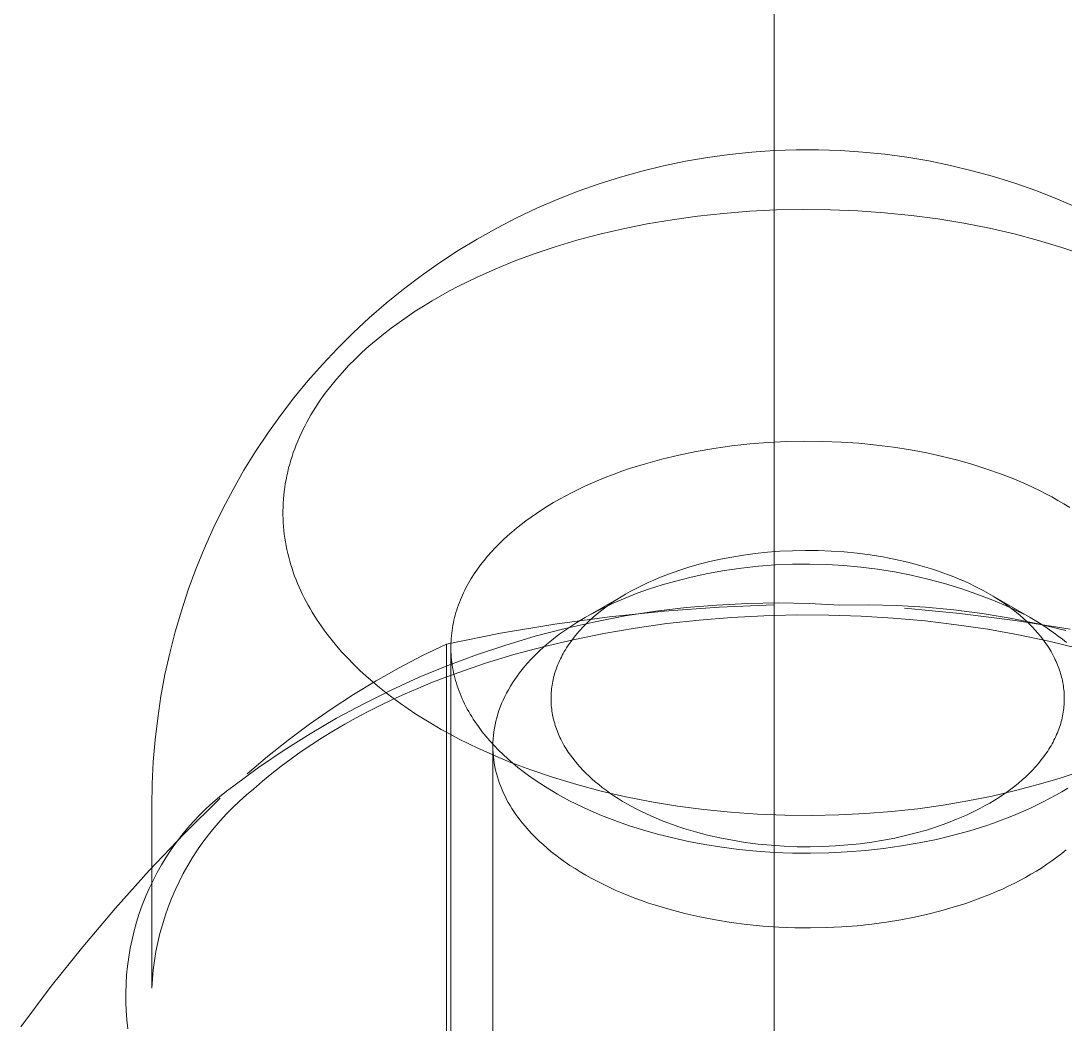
# Model space of a CAD drawing. Header units: inches. Extents: x -6 to 195, y -3 to 126.
# Drawn here: x 120.561 to 120.9528, y 49.1589 to 49.5352 of the extents above; entities that cross this region are included whole.
import ezdxf

# ---------------------------------------------------------------- set-up
doc = ezdxf.new("R2010")
doc.units = ezdxf.units.IN
doc.linetypes.add('HIDDEN', pattern=[1.905, 1.27, -0.635])
doc.layers.add('ZANO_R', color=7, linetype='Continuous', lineweight=0)
doc.layers.add('ZANO_R_przerywana', color=250, linetype='HIDDEN', lineweight=0)

msp = doc.modelspace()

# ---------------------------------------------------------------- linework, layer by layer
at = {"layer": 'ZANO_R'}
for p, q in [((120.84358, 59.27768), (120.84358, 47.5767)), ((120.84358, 49.48652), (120.85191, 49.4868)), ((120.85191, 49.4868), (120.86024, 49.48681)), ((120.86024, 49.48681), (120.86856, 49.48653)), ((120.86856, 49.48653), (120.87688, 49.48597)), ((120.87688, 49.48597), (120.88517, 49.48513)), ((120.88517, 49.48513), (120.89342, 49.48401)), ((120.89342, 49.48401), (120.90163, 49.48261)), ((120.90163, 49.48261), (120.90979, 49.48093)), ((120.90979, 49.48093), (120.91789, 49.47898)), ((120.91789, 49.47898), (120.92592, 49.47675)), ((120.92592, 49.47675), (120.93387, 49.47425)), ((120.93387, 49.47425), (120.94173, 49.47149)), ((120.94173, 49.47149), (120.94969, 49.46838)), ((120.94969, 49.46838), (120.95754, 49.46499))]:
    msp.add_line(p, q, dxfattribs=at)
at = {"layer": 'ZANO_R_przerywana'}
for p, q in [((120.82689, 49.48509), (120.83522, 49.48595)), ((120.83522, 49.48595), (120.84358, 49.48652)), ((120.80213, 49.48083), (120.81033, 49.48253)), ((120.81033, 49.48253), (120.81859, 49.48395)), ((120.81859, 49.48395), (120.82689, 49.48509)), ((120.78592, 49.4766), (120.79399, 49.47885)), ((120.79399, 49.47885), (120.80213, 49.48083)), ((120.77003, 49.47127), (120.77793, 49.47407)), ((120.77793, 49.47407), (120.78592, 49.4766)), ((120.76224, 49.4682), (120.77003, 49.47127)), ((120.75455, 49.46487), (120.76224, 49.4682)), ((120.74698, 49.46128), (120.75455, 49.46487)), ((120.82464, 49.46296), (120.8149, 49.4619)), ((120.83453, 49.46374), (120.82464, 49.46296)), ((120.84455, 49.46423), (120.83453, 49.46374)), ((120.85465, 49.46443), (120.84455, 49.46423)), ((120.8648, 49.46432), (120.85465, 49.46443)), ((120.87495, 49.46391), (120.8648, 49.46432)), ((120.88506, 49.4632), (120.87495, 49.46391)), ((120.8951, 49.46219), (120.88506, 49.4632)), ((120.90502, 49.46088), (120.8951, 49.46219)), ((120.73954, 49.45744), (120.74698, 49.46128)), ((120.79602, 49.45899), (120.78695, 49.45717)), ((120.80535, 49.46058), (120.79602, 49.45899)), ((120.8149, 49.4619), (120.80535, 49.46058)), ((120.91478, 49.45928), (120.90502, 49.46088)), ((120.92435, 49.4574), (120.91478, 49.45928)), ((120.73223, 49.45334), (120.73954, 49.45744)), ((120.77815, 49.45512), (120.76964, 49.45286)), ((120.78695, 49.45717), (120.77815, 49.45512)), ((120.93369, 49.45525), (120.92435, 49.4574)), ((120.94277, 49.45285), (120.93369, 49.45525)), ((120.72506, 49.449), (120.73223, 49.45334)), ((120.76964, 49.45286), (120.76145, 49.45041)), ((120.95156, 49.4502), (120.94277, 49.45285)), ((120.71805, 49.44441), (120.72506, 49.449)), ((120.7536, 49.44778), (120.74608, 49.44499)), ((120.76145, 49.45041), (120.7536, 49.44778)), ((120.96003, 49.44733), (120.95156, 49.4502)), ((120.7112, 49.43959), (120.71805, 49.44441)), ((120.74608, 49.44499), (120.73892, 49.44207)), ((120.70451, 49.43454), (120.7112, 49.43959)), ((120.73198, 49.43896), (120.72856, 49.43731)), ((120.73892, 49.44207), (120.73198, 49.43896)), ((120.72518, 49.43561), (120.72184, 49.43385)), ((120.72856, 49.43731), (120.72518, 49.43561)), ((120.69801, 49.42927), (120.70451, 49.43454)), ((120.71854, 49.43203), (120.7153, 49.43016)), ((120.72184, 49.43385), (120.71854, 49.43203)), ((120.69168, 49.42377), (120.69801, 49.42927)), ((120.7121, 49.42822), (120.70896, 49.42623)), ((120.7153, 49.43016), (120.7121, 49.42822)), ((120.68564, 49.41815), (120.69168, 49.42377)), ((120.70589, 49.42418), (120.70288, 49.42207)), ((120.70896, 49.42623), (120.70589, 49.42418)), ((120.69994, 49.41991), (120.69707, 49.4177)), ((120.70288, 49.42207), (120.69994, 49.41991)), ((120.67978, 49.41234), (120.68564, 49.41815)), ((120.69428, 49.41543), (120.69157, 49.41311)), ((120.69707, 49.4177), (120.69428, 49.41543)), ((120.67413, 49.40632), (120.67978, 49.41234)), ((120.69157, 49.41311), (120.68895, 49.41074)), ((120.68642, 49.40831), (120.68398, 49.40585)), ((120.68895, 49.41074), (120.68642, 49.40831)), ((120.66868, 49.40012), (120.67413, 49.40632)), ((120.68398, 49.40585), (120.68164, 49.40333)), ((120.66344, 49.39375), (120.66868, 49.40012)), ((120.6794, 49.40077), (120.67726, 49.39817)), ((120.68164, 49.40333), (120.6794, 49.40077)), ((120.67726, 49.39817), (120.67523, 49.39553)), ((120.65842, 49.3872), (120.66344, 49.39375)), ((120.67331, 49.39285), (120.6724, 49.3915)), ((120.67523, 49.39553), (120.67331, 49.39285)), ((120.67065, 49.38877), (120.66982, 49.38739)), ((120.67151, 49.39014), (120.67065, 49.38877)), ((120.6724, 49.3915), (120.67151, 49.39014)), ((120.65362, 49.38048), (120.65842, 49.3872)), ((120.66825, 49.38461), (120.66751, 49.38321)), ((120.66902, 49.38601), (120.66825, 49.38461)), ((120.66982, 49.38739), (120.66902, 49.38601)), ((120.64905, 49.37361), (120.65362, 49.38048)), ((120.66613, 49.3804), (120.66548, 49.37898)), ((120.66681, 49.38181), (120.66613, 49.3804)), ((120.66751, 49.38321), (120.66681, 49.38181)), ((120.66428, 49.37612), (120.66373, 49.37469)), ((120.66487, 49.37755), (120.66428, 49.37612)), ((120.66548, 49.37898), (120.66487, 49.37755)), ((120.82769, 49.37576), (120.83449, 49.37651)), ((120.83449, 49.37651), (120.84135, 49.37705)), ((120.84135, 49.37705), (120.84823, 49.37739)), ((120.84823, 49.37739), (120.85509, 49.37753)), ((120.85509, 49.37753), (120.86193, 49.37746)), ((120.86193, 49.37746), (120.86871, 49.37719)), ((120.86871, 49.37719), (120.8754, 49.37673)), ((120.8754, 49.37673), (120.88198, 49.37608)), ((120.88198, 49.37608), (120.88843, 49.37525)), ((120.64471, 49.36659), (120.64905, 49.37361)), ((120.66321, 49.37325), (120.66273, 49.37181)), ((120.66373, 49.37469), (120.66321, 49.37325)), ((120.80149, 49.37079), (120.80784, 49.37231)), ((120.80784, 49.37231), (120.81433, 49.37366)), ((120.81433, 49.37366), (120.82096, 49.37481)), ((120.82096, 49.37481), (120.82769, 49.37576)), ((120.88843, 49.37525), (120.89473, 49.37425)), ((120.89473, 49.37425), (120.90087, 49.3731)), ((120.90087, 49.3731), (120.90682, 49.37179)), ((120.66185, 49.36891), (120.66146, 49.36746)), ((120.66227, 49.37036), (120.66185, 49.36891)), ((120.66273, 49.37181), (120.66227, 49.37036)), ((120.78936, 49.36721), (120.79533, 49.36908)), ((120.79533, 49.36908), (120.80149, 49.37079)), ((120.90682, 49.37179), (120.91256, 49.37034)), ((120.91256, 49.37034), (120.9181, 49.36876)), ((120.9181, 49.36876), (120.92342, 49.36707)), ((120.64061, 49.35943), (120.64471, 49.36659)), ((120.66078, 49.36454), (120.66048, 49.36308)), ((120.6611, 49.366), (120.66078, 49.36454)), ((120.66146, 49.36746), (120.6611, 49.366)), ((120.78081, 49.36412), (120.7836, 49.36519)), ((120.7836, 49.36519), (120.78645, 49.36622)), ((120.78645, 49.36622), (120.78936, 49.36721)), ((120.92342, 49.36707), (120.92852, 49.36527)), ((120.92852, 49.36527), (120.93347, 49.36335)), ((120.66022, 49.36162), (120.66, 49.36015)), ((120.66048, 49.36308), (120.66022, 49.36162)), ((120.77027, 49.35952), (120.77281, 49.36071)), ((120.77281, 49.36071), (120.77542, 49.36188)), ((120.77542, 49.36188), (120.77809, 49.36301)), ((120.77809, 49.36301), (120.78081, 49.36412)), ((120.93347, 49.36335), (120.93834, 49.36126)), ((120.93834, 49.36126), (120.94075, 49.36015)), ((120.63675, 49.35213), (120.64061, 49.35943)), ((120.65964, 49.35722), (120.65952, 49.35576)), ((120.6598, 49.35869), (120.65964, 49.35722)), ((120.66, 49.36015), (120.6598, 49.35869)), ((120.76306, 49.35577), (120.7654, 49.35704)), ((120.7654, 49.35704), (120.7678, 49.35829)), ((120.7678, 49.35829), (120.77027, 49.35952)), ((120.94075, 49.36015), (120.94313, 49.359)), ((120.94313, 49.359), (120.94548, 49.35782)), ((120.94548, 49.35782), (120.9478, 49.35659)), ((120.9478, 49.35659), (120.95009, 49.35532)), ((120.65936, 49.35283), (120.65933, 49.35136)), ((120.65942, 49.35429), (120.65936, 49.35283)), ((120.65952, 49.35576), (120.65942, 49.35429)), ((120.75647, 49.35181), (120.75859, 49.35315)), ((120.75859, 49.35315), (120.76079, 49.35447)), ((120.76079, 49.35447), (120.76306, 49.35577)), ((120.95009, 49.35532), (120.95234, 49.35401)), ((120.95234, 49.35401), (120.95455, 49.35266)), ((120.63314, 49.34471), (120.63675, 49.35213)), ((120.65933, 49.35136), (120.65933, 49.3499)), ((120.65933, 49.3499), (120.65937, 49.34844)), ((120.75051, 49.34769), (120.75242, 49.34907)), ((120.75242, 49.34907), (120.75441, 49.35045)), ((120.75441, 49.35045), (120.75647, 49.35181)), ((120.62978, 49.33717), (120.63314, 49.34471)), ((120.65937, 49.34844), (120.65944, 49.34698)), ((120.65944, 49.34698), (120.65954, 49.34552)), ((120.65954, 49.34552), (120.65967, 49.34407)), ((120.74518, 49.34344), (120.74689, 49.34487)), ((120.74689, 49.34487), (120.74866, 49.34628)), ((120.74866, 49.34628), (120.75051, 49.34769)), ((120.65967, 49.34407), (120.65984, 49.34261)), ((120.65984, 49.34261), (120.66003, 49.34117)), ((120.66003, 49.34117), (120.66026, 49.33972)), ((120.74197, 49.34056), (120.74355, 49.34201)), ((120.74355, 49.34201), (120.74518, 49.34344)), ((120.62668, 49.32952), (120.62978, 49.33717)), ((120.66026, 49.33972), (120.66052, 49.33828)), ((120.66052, 49.33828), (120.66081, 49.33685)), ((120.66081, 49.33685), (120.66113, 49.33542)), ((120.73751, 49.336), (120.73895, 49.33755)), ((120.73895, 49.33755), (120.74044, 49.33907)), ((120.74044, 49.33907), (120.74197, 49.34056)), ((120.66113, 49.33542), (120.66149, 49.33399)), ((120.66149, 49.33399), (120.66187, 49.33257)), ((120.73478, 49.3328), (120.73611, 49.33442)), ((120.73611, 49.33442), (120.73751, 49.336)), ((120.81942, 49.33234), (120.82349, 49.33325)), ((120.82349, 49.33325), (120.82771, 49.33406)), ((120.82771, 49.33406), (120.83205, 49.33477)), ((120.83205, 49.33477), (120.8365, 49.33537)), ((120.8365, 49.33537), (120.84107, 49.33586)), ((120.84107, 49.33586), (120.84573, 49.33622)), ((120.84573, 49.33622), (120.85047, 49.33645)), ((120.85047, 49.33645), (120.85527, 49.33654)), ((120.85527, 49.33654), (120.86011, 49.3365)), ((120.86011, 49.3365), (120.86499, 49.33631)), ((120.86499, 49.33631), (120.86987, 49.33598)), ((120.86987, 49.33598), (120.87474, 49.3355)), ((120.87474, 49.3355), (120.87959, 49.33488)), ((120.87959, 49.33488), (120.88438, 49.33411)), ((120.88438, 49.33411), (120.88911, 49.33319)), ((120.88911, 49.33319), (120.89374, 49.33214)), ((120.62383, 49.32178), (120.62668, 49.32952)), ((120.66187, 49.33257), (120.66229, 49.33115)), ((120.66229, 49.33115), (120.66273, 49.32974)), ((120.66273, 49.32974), (120.6632, 49.32834)), ((120.7311, 49.32778), (120.73227, 49.32948)), ((120.73227, 49.32948), (120.73349, 49.33116)), ((120.73349, 49.33116), (120.73478, 49.3328)), ((120.80402, 49.32768), (120.80781, 49.32902)), ((120.80781, 49.32902), (120.81164, 49.33024)), ((120.81164, 49.33024), (120.81549, 49.33134)), ((120.81549, 49.33134), (120.81942, 49.33234)), ((120.82503, 49.329), (120.81873, 49.32786)), ((120.83137, 49.32992), (120.82503, 49.329)), ((120.83773, 49.33063), (120.83137, 49.32992)), ((120.84412, 49.33112), (120.83773, 49.33063)), ((120.85052, 49.33139), (120.84412, 49.33112)), ((120.85692, 49.33145), (120.85052, 49.33139)), ((120.86332, 49.33129), (120.85692, 49.33145)), ((120.86971, 49.33091), (120.86332, 49.33129)), ((120.87609, 49.33031), (120.86971, 49.33091)), ((120.88244, 49.3295), (120.87609, 49.33031)), ((120.88876, 49.32847), (120.88244, 49.3295)), ((120.89374, 49.33214), (120.89828, 49.33095)), ((120.89828, 49.33095), (120.90268, 49.32963)), ((120.90268, 49.32963), (120.90483, 49.32893)), ((120.6632, 49.32834), (120.6637, 49.32695)), ((120.6637, 49.32695), (120.66424, 49.32556)), ((120.66424, 49.32556), (120.6648, 49.32417)), ((120.72896, 49.32429), (120.73, 49.32605)), ((120.73, 49.32605), (120.7311, 49.32778)), ((120.79663, 49.32464), (120.79845, 49.32545)), ((120.79845, 49.32545), (120.80029, 49.32622)), ((120.80029, 49.32622), (120.80402, 49.32768)), ((120.81247, 49.3265), (120.80626, 49.32494)), ((120.81873, 49.32786), (120.81247, 49.3265)), ((120.89504, 49.32723), (120.88876, 49.32847)), ((120.90128, 49.32577), (120.89504, 49.32723)), ((120.90746, 49.32411), (120.90128, 49.32577)), ((120.90483, 49.32893), (120.90695, 49.32819)), ((120.90695, 49.32819), (120.90902, 49.32742)), ((120.90902, 49.32742), (120.91106, 49.32663)), ((120.91106, 49.32663), (120.91305, 49.32581)), ((120.91305, 49.32581), (120.915, 49.32497)), ((120.62124, 49.31394), (120.62383, 49.32178)), ((120.6648, 49.32417), (120.66539, 49.3228)), ((120.66539, 49.3228), (120.666, 49.32143)), ((120.666, 49.32143), (120.66665, 49.32007)), ((120.72709, 49.3207), (120.72753, 49.32161)), ((120.72753, 49.32161), (120.72799, 49.32251)), ((120.72799, 49.32251), (120.72847, 49.3234)), ((120.72847, 49.3234), (120.72896, 49.32429)), ((120.78958, 49.3211), (120.7913, 49.32203)), ((120.7913, 49.32203), (120.79305, 49.32293)), ((120.79689, 49.32213), (120.79227, 49.32049)), ((120.79305, 49.32293), (120.79483, 49.3238)), ((120.79483, 49.3238), (120.79663, 49.32464)), ((120.80155, 49.32362), (120.79689, 49.32213)), ((120.80626, 49.32494), (120.80155, 49.32362)), ((120.91359, 49.32223), (120.90746, 49.32411)), ((120.91964, 49.32015), (120.91359, 49.32223)), ((120.915, 49.32497), (120.9169, 49.3241)), ((120.9169, 49.3241), (120.91876, 49.3232)), ((120.91876, 49.3232), (120.92057, 49.32228)), ((120.92057, 49.32228), (120.92233, 49.32135)), ((120.92233, 49.32135), (120.92404, 49.32039)), ((120.66665, 49.32007), (120.66732, 49.31872)), ((120.66732, 49.31872), (120.66802, 49.31738)), ((120.66802, 49.31738), (120.66874, 49.31605)), ((120.72551, 49.31702), (120.72588, 49.31795)), ((120.72588, 49.31795), (120.72626, 49.31887)), ((120.72626, 49.31887), (120.72667, 49.31979)), ((120.72667, 49.31979), (120.72709, 49.3207)), ((120.77266, 49.31135), (120.78621, 49.31918)), ((120.78301, 49.31709), (120.7846, 49.31814)), ((120.78772, 49.31869), (120.78324, 49.31674)), ((120.7846, 49.31814), (120.78623, 49.31915)), ((120.78623, 49.31915), (120.78789, 49.32014)), ((120.79227, 49.32049), (120.78772, 49.31869)), ((120.78789, 49.32014), (120.78958, 49.3211)), ((120.92562, 49.31786), (120.91964, 49.32015)), ((120.92404, 49.32039), (120.92571, 49.31941)), ((120.93152, 49.31537), (120.92562, 49.31786)), ((120.92571, 49.31943), (120.93969, 49.31135)), ((120.92571, 49.31941), (120.92731, 49.31842)), ((120.92731, 49.31842), (120.92887, 49.31741)), ((120.92887, 49.31741), (120.93038, 49.31638)), ((120.61892, 49.30602), (120.62124, 49.31394)), ((120.66874, 49.31605), (120.6695, 49.31472)), ((120.6695, 49.31472), (120.67027, 49.31341)), ((120.67027, 49.31341), (120.6719, 49.31081)), ((120.72423, 49.31325), (120.72452, 49.3142)), ((120.72452, 49.3142), (120.72483, 49.31514)), ((120.72483, 49.31514), (120.72516, 49.31608)), ((120.72516, 49.31608), (120.72551, 49.31702)), ((120.77882, 49.31463), (120.77448, 49.31238)), ((120.77707, 49.31264), (120.77849, 49.3138)), ((120.77849, 49.3138), (120.77996, 49.31492)), ((120.78324, 49.31674), (120.77882, 49.31463)), ((120.77996, 49.31492), (120.78146, 49.31602)), ((120.78146, 49.31602), (120.78301, 49.31709)), ((120.80234, 49.31381), (120.78179, 49.31168)), ((120.78776, 49.31196), (120.79917, 49.31372)), ((120.79917, 49.31372), (120.81064, 49.31509)), ((120.82294, 49.3153), (120.80234, 49.31381)), ((120.81064, 49.31509), (120.82214, 49.31606)), ((120.82214, 49.31606), (120.83367, 49.31665)), ((120.84358, 49.31614), (120.82294, 49.3153)), ((120.83367, 49.31665), (120.84521, 49.31684)), ((120.84521, 49.31684), (120.85676, 49.31663)), ((120.85676, 49.31663), (120.86829, 49.31603)), ((120.86829, 49.31603), (120.87898, 49.31615)), ((120.87898, 49.31615), (120.88968, 49.31589)), ((120.88968, 49.31589), (120.90036, 49.31526)), ((120.91327, 49.31286), (120.89246, 49.31483)), ((120.90036, 49.31526), (120.91101, 49.31426)), ((120.91101, 49.31426), (120.92162, 49.31288)), ((120.93038, 49.31638), (120.93183, 49.31534)), ((120.93733, 49.31268), (120.93152, 49.31537)), ((120.93183, 49.31534), (120.93323, 49.31429)), ((120.93323, 49.31429), (120.93458, 49.31323)), ((120.6719, 49.31081), (120.67363, 49.30825)), ((120.72308, 49.30845), (120.72327, 49.30942)), ((120.72327, 49.30942), (120.72348, 49.31038)), ((120.72348, 49.31038), (120.72371, 49.31134)), ((120.72371, 49.31134), (120.72396, 49.3123)), ((120.72396, 49.3123), (120.72423, 49.31325)), ((120.78179, 49.31168), (120.76132, 49.30889)), ((120.76515, 49.30728), (120.77642, 49.30981)), ((120.76955, 49.30948), (120.76803, 49.30852)), ((120.77266, 49.31135), (120.76955, 49.30948)), ((120.7731, 49.30905), (120.77437, 49.31027)), ((120.77437, 49.31027), (120.7757, 49.31147)), ((120.7757, 49.31147), (120.77707, 49.31264)), ((120.77642, 49.30981), (120.78776, 49.31196)), ((120.81549, 49.31043), (120.80339, 49.30909)), ((120.82763, 49.31142), (120.81549, 49.31043)), ((120.83979, 49.31206), (120.82763, 49.31142)), ((120.85196, 49.31235), (120.83979, 49.31206)), ((120.8641, 49.3123), (120.85196, 49.31235)), ((120.87621, 49.3119), (120.8641, 49.3123)), ((120.88825, 49.31117), (120.87621, 49.3119)), ((120.9002, 49.31009), (120.88825, 49.31117)), ((120.91204, 49.30869), (120.9002, 49.31009)), ((120.93401, 49.31023), (120.91327, 49.31286)), ((120.92162, 49.31288), (120.93217, 49.31114)), ((120.93217, 49.31114), (120.94266, 49.30904)), ((120.95466, 49.30697), (120.93401, 49.31023)), ((120.93458, 49.31323), (120.93587, 49.31215)), ((120.93587, 49.31215), (120.93711, 49.31107)), ((120.93711, 49.31107), (120.93829, 49.30998)), ((120.93829, 49.30998), (120.93943, 49.30888)), ((120.94158, 49.31024), (120.93969, 49.31135)), ((120.94342, 49.3091), (120.94158, 49.31024)), ((120.61687, 49.29802), (120.61892, 49.30602)), ((120.67363, 49.30825), (120.67545, 49.30573)), ((120.67545, 49.30573), (120.67737, 49.30325)), ((120.72253, 49.30455), (120.72263, 49.30553)), ((120.72263, 49.30553), (120.72276, 49.30651)), ((120.72276, 49.30651), (120.72291, 49.30748)), ((120.72291, 49.30748), (120.72308, 49.30845)), ((120.76132, 49.30889), (120.74096, 49.30547)), ((120.75398, 49.30436), (120.76515, 49.30728)), ((120.76363, 49.3055), (120.76223, 49.30446)), ((120.76507, 49.30653), (120.76363, 49.3055)), ((120.76653, 49.30753), (120.76507, 49.30653)), ((120.76803, 49.30852), (120.76653, 49.30753)), ((120.76959, 49.30526), (120.7707, 49.30655)), ((120.7707, 49.30655), (120.77187, 49.30781)), ((120.77187, 49.30781), (120.7731, 49.30905)), ((120.79144, 49.30741), (120.77971, 49.3054)), ((120.80339, 49.30909), (120.79144, 49.30741)), ((120.92376, 49.30695), (120.91204, 49.30869)), ((120.93532, 49.30488), (120.92376, 49.30695)), ((120.93943, 49.30888), (120.94051, 49.30778)), ((120.94051, 49.30778), (120.94154, 49.30667)), ((120.94154, 49.30667), (120.94251, 49.30556)), ((120.94251, 49.30556), (120.94344, 49.30445)), ((120.94266, 49.30904), (120.95307, 49.30656)), ((120.9452, 49.30795), (120.94342, 49.3091)), ((120.94692, 49.30678), (120.9452, 49.30795)), ((120.94859, 49.3056), (120.94692, 49.30678)), ((120.9502, 49.30441), (120.94859, 49.3056)), ((120.67737, 49.30325), (120.67937, 49.30082)), ((120.74096, 49.30547), (120.7207, 49.30141)), ((120.72232, 49.30061), (120.72234, 49.3016)), ((120.72234, 49.3016), (120.72238, 49.30258)), ((120.72238, 49.30258), (120.72244, 49.30357)), ((120.72244, 49.30357), (120.72253, 49.30455)), ((120.74292, 49.30107), (120.75398, 49.30436)), ((120.76821, 49.30306), (120.75696, 49.30041)), ((120.75951, 49.30232), (120.7582, 49.30122)), ((120.76085, 49.3034), (120.75951, 49.30232)), ((120.76223, 49.30446), (120.76085, 49.3034)), ((120.76659, 49.30132), (120.76753, 49.30265)), ((120.76753, 49.30265), (120.76853, 49.30396)), ((120.77971, 49.3054), (120.76821, 49.30306)), ((120.76853, 49.30396), (120.76959, 49.30526)), ((120.94671, 49.30249), (120.93532, 49.30488)), ((120.94344, 49.30445), (120.94432, 49.30333)), ((120.94432, 49.30333), (120.94516, 49.30218)), ((120.94516, 49.30218), (120.94597, 49.30102)), ((120.9579, 49.29977), (120.94671, 49.30249)), ((120.95176, 49.3032), (120.9502, 49.30441)), ((120.95325, 49.30198), (120.95176, 49.3032)), ((120.61508, 49.28997), (120.61687, 49.29802)), ((120.67937, 49.30082), (120.68145, 49.29843)), ((120.68145, 49.29843), (120.68362, 49.29609)), ((120.7207, 49.30141), (120.71174, 49.29709)), ((120.7207, 49.30141), (120.7207, 49.12978)), ((120.72232, 49.29962), (120.72232, 49.30061)), ((120.72232, 48.97383), (120.72232, 49.29962)), ((120.72235, 49.29863), (120.72232, 49.29962)), ((120.7224, 49.29764), (120.72235, 49.29863)), ((120.73197, 49.2974), (120.74292, 49.30107)), ((120.75696, 49.30041), (120.74599, 49.29745)), ((120.75449, 49.29782), (120.75332, 49.29665)), ((120.75569, 49.29897), (120.75449, 49.29782)), ((120.75693, 49.3001), (120.75569, 49.29897)), ((120.7582, 49.30122), (120.75693, 49.3001)), ((120.76412, 49.29724), (120.76449, 49.29793)), ((120.76449, 49.29793), (120.76488, 49.29861)), ((120.76488, 49.29861), (120.76529, 49.29929)), ((120.76529, 49.29929), (120.7657, 49.29997)), ((120.7657, 49.29997), (120.76614, 49.30065)), ((120.76614, 49.30065), (120.76659, 49.30132)), ((120.94597, 49.30102), (120.94674, 49.29983)), ((120.94674, 49.29983), (120.94747, 49.29862)), ((120.94747, 49.29862), (120.94815, 49.2974)), ((120.68362, 49.29609), (120.68586, 49.2938)), ((120.68586, 49.2938), (120.68817, 49.29155)), ((120.71174, 49.29709), (120.70293, 49.29248)), ((120.72116, 49.29336), (120.73197, 49.2974)), ((120.72247, 49.29665), (120.7224, 49.29764)), ((120.72256, 49.29565), (120.72247, 49.29665)), ((120.72267, 49.29466), (120.72256, 49.29565)), ((120.72281, 49.29367), (120.72267, 49.29466)), ((120.7353, 49.2942), (120.72492, 49.29065)), ((120.74599, 49.29745), (120.7353, 49.2942)), ((120.75111, 49.29428), (120.75006, 49.29307)), ((120.7522, 49.29547), (120.75111, 49.29428)), ((120.75332, 49.29665), (120.7522, 49.29547)), ((120.76222, 49.29308), (120.76249, 49.29378)), ((120.76249, 49.29378), (120.76279, 49.29447)), ((120.76279, 49.29447), (120.7631, 49.29517)), ((120.7631, 49.29517), (120.76342, 49.29586)), ((120.76342, 49.29586), (120.76377, 49.29655)), ((120.76377, 49.29655), (120.76412, 49.29724)), ((120.94815, 49.2974), (120.94879, 49.29615)), ((120.94879, 49.29615), (120.94909, 49.29553)), ((120.94909, 49.29553), (120.94938, 49.29489)), ((120.94938, 49.29489), (120.94966, 49.29425)), ((120.94966, 49.29425), (120.94993, 49.29361)), ((120.61357, 49.28185), (120.61508, 49.28997)), ((120.68817, 49.29155), (120.69055, 49.28936)), ((120.70293, 49.29248), (120.69426, 49.2876)), ((120.71049, 49.28895), (120.72116, 49.29336)), ((120.72492, 49.29065), (120.71985, 49.28877)), ((120.72296, 49.29268), (120.72281, 49.29367)), ((120.72314, 49.29169), (120.72296, 49.29268)), ((120.72335, 49.29069), (120.72314, 49.29169)), ((120.72357, 49.2897), (120.72335, 49.29069)), ((120.74809, 49.29062), (120.74716, 49.28938)), ((120.74905, 49.29185), (120.74809, 49.29062)), ((120.75006, 49.29307), (120.74905, 49.29185)), ((120.76106, 49.28957), (120.76126, 49.29027)), ((120.76126, 49.29027), (120.76147, 49.29098)), ((120.76147, 49.29098), (120.76171, 49.29168)), ((120.76171, 49.29168), (120.76195, 49.29238)), ((120.76195, 49.29238), (120.76222, 49.29308)), ((120.94993, 49.29361), (120.95018, 49.29297)), ((120.95018, 49.29297), (120.95043, 49.29232)), ((120.95043, 49.29232), (120.95066, 49.29166)), ((120.95066, 49.29166), (120.95087, 49.29101)), ((120.95087, 49.29101), (120.95107, 49.29035)), ((120.95107, 49.29035), (120.95126, 49.28968)), ((120.69426, 49.2876), (120.68575, 49.28245)), ((120.69055, 49.28936), (120.693, 49.28721)), ((120.693, 49.28721), (120.6955, 49.28512)), ((120.69998, 49.28417), (120.71049, 49.28895)), ((120.71487, 49.28683), (120.70997, 49.28481)), ((120.71985, 49.28877), (120.71487, 49.28683)), ((120.72382, 49.28872), (120.72357, 49.2897)), ((120.72409, 49.28773), (120.72382, 49.28872)), ((120.72438, 49.28674), (120.72409, 49.28773)), ((120.72469, 49.28576), (120.72438, 49.28674)), ((120.74544, 49.28685), (120.74465, 49.28558)), ((120.74628, 49.28812), (120.74544, 49.28685)), ((120.74716, 49.28938), (120.74628, 49.28812)), ((120.7602, 49.28534), (120.7603, 49.28604)), ((120.7603, 49.28604), (120.76042, 49.28675)), ((120.76042, 49.28675), (120.76056, 49.28745)), ((120.76056, 49.28745), (120.76071, 49.28816)), ((120.76071, 49.28816), (120.76088, 49.28886)), ((120.76088, 49.28886), (120.76106, 49.28957)), ((120.95126, 49.28968), (120.95144, 49.28901)), ((120.95144, 49.28901), (120.9516, 49.28834)), ((120.9516, 49.28834), (120.95175, 49.28767)), ((120.95175, 49.28767), (120.95189, 49.28699)), ((120.95189, 49.28699), (120.95201, 49.28631)), ((120.95201, 49.28631), (120.95212, 49.28563)), ((120.68575, 49.28245), (120.67741, 49.27702)), ((120.68963, 49.27905), (120.69998, 49.28417)), ((120.6955, 49.28512), (120.69807, 49.28308)), ((120.69807, 49.28308), (120.70071, 49.28107)), ((120.70516, 49.28272), (120.70044, 49.28057)), ((120.70997, 49.28481), (120.70516, 49.28272)), ((120.72503, 49.28478), (120.72469, 49.28576)), ((120.72539, 49.2838), (120.72503, 49.28478)), ((120.72577, 49.28282), (120.72539, 49.2838)), ((120.72617, 49.28185), (120.72577, 49.28282)), ((120.74319, 49.283), (120.74253, 49.28171)), ((120.7439, 49.2843), (120.74319, 49.283)), ((120.74465, 49.28558), (120.7439, 49.2843)), ((120.75991, 49.28183), (120.75994, 49.28253)), ((120.75994, 49.28253), (120.75998, 49.28323)), ((120.75998, 49.28323), (120.76004, 49.28393)), ((120.76004, 49.28393), (120.76011, 49.28464)), ((120.76011, 49.28464), (120.7602, 49.28534)), ((120.95212, 49.28563), (120.95221, 49.28495)), ((120.95221, 49.28495), (120.95229, 49.28426)), ((120.95229, 49.28426), (120.95235, 49.28357)), ((120.95235, 49.28357), (120.9524, 49.28288)), ((120.9524, 49.28288), (120.95243, 49.28218)), ((120.95243, 49.28218), (120.95245, 49.28149)), ((120.61233, 49.27369), (120.61357, 49.28185)), ((120.67947, 49.27357), (120.68963, 49.27905)), ((120.69581, 49.27836), (120.69127, 49.27608)), ((120.70044, 49.28057), (120.69581, 49.27836)), ((120.70071, 49.28107), (120.70345, 49.27908)), ((120.70345, 49.27908), (120.7063, 49.2771)), ((120.72659, 49.28088), (120.72617, 49.28185)), ((120.72704, 49.27991), (120.72659, 49.28088)), ((120.7275, 49.27895), (120.72704, 49.27991)), ((120.72799, 49.27799), (120.7275, 49.27895)), ((120.74135, 49.27909), (120.74082, 49.27777)), ((120.74192, 49.2804), (120.74135, 49.27909)), ((120.74253, 49.28171), (120.74192, 49.2804)), ((120.7599, 49.28113), (120.75991, 49.28183)), ((120.7599, 49.28043), (120.7599, 49.28113)), ((120.75992, 49.27974), (120.7599, 49.28043)), ((120.75996, 49.27904), (120.75992, 49.27974)), ((120.76, 49.27835), (120.75996, 49.27904)), ((120.76007, 49.27766), (120.76, 49.27835)), ((120.95238, 49.27869), (120.95232, 49.27799)), ((120.95242, 49.27939), (120.95238, 49.27869)), ((120.95245, 49.28009), (120.95242, 49.27939)), ((120.95245, 49.28149), (120.95246, 49.28079)), ((120.95246, 49.28079), (120.95245, 49.28009)), ((120.67741, 49.27702), (120.66925, 49.27134)), ((120.69127, 49.27608), (120.68684, 49.27374)), ((120.7063, 49.2771), (120.70924, 49.27515)), ((120.70924, 49.27515), (120.71229, 49.27322)), ((120.7285, 49.27704), (120.72799, 49.27799)), ((120.72903, 49.27609), (120.7285, 49.27704)), ((120.72958, 49.27514), (120.72903, 49.27609)), ((120.73015, 49.2742), (120.72958, 49.27514)), ((120.73074, 49.27327), (120.73015, 49.2742)), ((120.73991, 49.27513), (120.73952, 49.27381)), ((120.74034, 49.27645), (120.73991, 49.27513)), ((120.74082, 49.27777), (120.74034, 49.27645)), ((120.76015, 49.27697), (120.76007, 49.27766)), ((120.76024, 49.27629), (120.76015, 49.27697)), ((120.76035, 49.27561), (120.76024, 49.27629)), ((120.76047, 49.27493), (120.76035, 49.27561)), ((120.7606, 49.27425), (120.76047, 49.27493)), ((120.76075, 49.27357), (120.7606, 49.27425)), ((120.9518, 49.27446), (120.95165, 49.27376)), ((120.95193, 49.27517), (120.9518, 49.27446)), ((120.95205, 49.27587), (120.95193, 49.27517)), ((120.95216, 49.27658), (120.95205, 49.27587)), ((120.95225, 49.27728), (120.95216, 49.27658)), ((120.95232, 49.27799), (120.95225, 49.27728)), ((120.61136, 49.2655), (120.61233, 49.27369)), ((120.66925, 49.27134), (120.66128, 49.26539)), ((120.6695, 49.26775), (120.67947, 49.27357)), ((120.6825, 49.27133), (120.67827, 49.26886)), ((120.68684, 49.27374), (120.6825, 49.27133)), ((120.71229, 49.27322), (120.71544, 49.27132)), ((120.71544, 49.27132), (120.71869, 49.26944)), ((120.73135, 49.27234), (120.73074, 49.27327)), ((120.73264, 49.27049), (120.73135, 49.27234)), ((120.734, 49.26867), (120.73264, 49.27049)), ((120.73889, 49.27115), (120.73864, 49.26982)), ((120.73918, 49.27248), (120.73889, 49.27115)), ((120.73952, 49.27381), (120.73918, 49.27248)), ((120.76091, 49.2729), (120.76075, 49.27357)), ((120.76109, 49.27224), (120.76091, 49.2729)), ((120.76128, 49.27157), (120.76109, 49.27224)), ((120.76148, 49.27091), (120.76128, 49.27157)), ((120.7617, 49.27025), (120.76148, 49.27091)), ((120.76193, 49.2696), (120.7617, 49.27025)), ((120.95065, 49.27024), (120.9504, 49.26954)), ((120.95088, 49.27094), (120.95065, 49.27024)), ((120.9511, 49.27165), (120.95088, 49.27094)), ((120.9513, 49.27235), (120.9511, 49.27165)), ((120.95148, 49.27305), (120.9513, 49.27235)), ((120.95165, 49.27376), (120.95148, 49.27305)), ((120.65973, 49.26159), (120.6695, 49.26775)), ((120.67414, 49.26634), (120.67011, 49.26375)), ((120.67827, 49.26886), (120.67414, 49.26634)), ((120.71869, 49.26944), (120.72204, 49.2676)), ((120.72204, 49.2676), (120.72549, 49.26579)), ((120.73544, 49.26688), (120.734, 49.26867)), ((120.73695, 49.26511), (120.73544, 49.26688)), ((120.73828, 49.26717), (120.73816, 49.26585)), ((120.73843, 49.2685), (120.73828, 49.26717)), ((120.73864, 49.26982), (120.73843, 49.2685)), ((120.76217, 49.26895), (120.76193, 49.2696)), ((120.76243, 49.26831), (120.76217, 49.26895)), ((120.76269, 49.26766), (120.76243, 49.26831)), ((120.76297, 49.26703), (120.76269, 49.26766)), ((120.76326, 49.26639), (120.76297, 49.26703)), ((120.76357, 49.26576), (120.76326, 49.26639)), ((120.94926, 49.26675), (120.94893, 49.26606)), ((120.94957, 49.26744), (120.94926, 49.26675)), ((120.94986, 49.26814), (120.94957, 49.26744)), ((120.95014, 49.26884), (120.94986, 49.26814)), ((120.9504, 49.26954), (120.95014, 49.26884)), ((120.61067, 49.25727), (120.61136, 49.2655)), ((120.66128, 49.26539), (120.6535, 49.2592)), ((120.67011, 49.26375), (120.6662, 49.2611)), ((120.72549, 49.26579), (120.72904, 49.26401)), ((120.72904, 49.26401), (120.73269, 49.26227)), ((120.73854, 49.26338), (120.73695, 49.26511)), ((120.73809, 49.26453), (120.73807, 49.26321)), ((120.73807, 49.26321), (120.73809, 49.2619)), ((120.73807, 48.78446), (120.73807, 49.26249)), ((120.73816, 49.26585), (120.73809, 49.26453)), ((120.74019, 49.26167), (120.73854, 49.26338)), ((120.7642, 49.26452), (120.76357, 49.26576)), ((120.76489, 49.2633), (120.7642, 49.26452)), ((120.76562, 49.26209), (120.76489, 49.2633)), ((120.94707, 49.26263), (120.94665, 49.26195)), ((120.94747, 49.26331), (120.94707, 49.26263)), ((120.94786, 49.26399), (120.94747, 49.26331)), ((120.94823, 49.26468), (120.94786, 49.26399)), ((120.94859, 49.26536), (120.94823, 49.26468)), ((120.94893, 49.26606), (120.94859, 49.26536)), ((120.6535, 49.2592), (120.64592, 49.25276)), ((120.65018, 49.2551), (120.65973, 49.26159)), ((120.6662, 49.2611), (120.66239, 49.2584)), ((120.73269, 49.26227), (120.73643, 49.26057)), ((120.73643, 49.26057), (120.74027, 49.25892)), ((120.73809, 49.2619), (120.73815, 49.26059)), ((120.73815, 49.26059), (120.73826, 49.25929)), ((120.73826, 49.25929), (120.7384, 49.258)), ((120.74191, 49.25999), (120.74019, 49.26167)), ((120.74027, 49.25892), (120.7442, 49.25731)), ((120.7437, 49.25835), (120.74191, 49.25999)), ((120.76638, 49.2609), (120.76562, 49.26209)), ((120.76719, 49.25974), (120.76638, 49.2609)), ((120.76804, 49.25859), (120.76719, 49.25974)), ((120.76892, 49.25747), (120.76804, 49.25859)), ((120.94483, 49.25927), (120.94383, 49.25795)), ((120.94577, 49.2606), (120.94483, 49.25927)), ((120.94622, 49.26127), (120.94577, 49.2606)), ((120.94665, 49.26195), (120.94622, 49.26127)), ((120.61025, 49.24903), (120.61067, 49.25727)), ((120.64086, 49.24829), (120.65018, 49.2551)), ((120.6587, 49.25564), (120.65512, 49.25283)), ((120.66239, 49.2584), (120.6587, 49.25564)), ((120.7384, 49.258), (120.73859, 49.25671)), ((120.73859, 49.25671), (120.73882, 49.25543)), ((120.73882, 49.25543), (120.7391, 49.25416)), ((120.74555, 49.25674), (120.7437, 49.25835)), ((120.7442, 49.25731), (120.74822, 49.25574)), ((120.74746, 49.25516), (120.74555, 49.25674)), ((120.74943, 49.25362), (120.74746, 49.25516)), ((120.74822, 49.25574), (120.75233, 49.25423)), ((120.76984, 49.25635), (120.76892, 49.25747)), ((120.77082, 49.25524), (120.76984, 49.25635)), ((120.77185, 49.25414), (120.77082, 49.25524)), ((120.94165, 49.25537), (120.94048, 49.25411)), ((120.94277, 49.25665), (120.94165, 49.25537)), ((120.94383, 49.25795), (120.94277, 49.25665)), ((120.65512, 49.25283), (120.65166, 49.24996)), ((120.7391, 49.25416), (120.73941, 49.25289)), ((120.73941, 49.25289), (120.73976, 49.25164)), ((120.73976, 49.25164), (120.74015, 49.2504)), ((120.75145, 49.25212), (120.74943, 49.25362)), ((120.75352, 49.25065), (120.75145, 49.25212)), ((120.75233, 49.25423), (120.7608, 49.25136)), ((120.75564, 49.24922), (120.75352, 49.25065)), ((120.7608, 49.25136), (120.76959, 49.24871)), ((120.77293, 49.25304), (120.77185, 49.25414)), ((120.77406, 49.25194), (120.77293, 49.25304)), ((120.77525, 49.25085), (120.77406, 49.25194)), ((120.77649, 49.24977), (120.77525, 49.25085)), ((120.93798, 49.25165), (120.93666, 49.25045)), ((120.93926, 49.25287), (120.93798, 49.25165)), ((120.94048, 49.25411), (120.93926, 49.25287)), ((120.94271, 49.2487), (120.9509, 49.25115)), ((120.9509, 49.25115), (120.95876, 49.25378)), ((120.61012, 49.24078), (120.61025, 49.24903)), ((120.63816, 49.24628), (120.64086, 49.24829)), ((120.64832, 49.24704), (120.64565, 49.24484)), ((120.65166, 49.24996), (120.64832, 49.24704)), ((120.74015, 49.2504), (120.74057, 49.24917)), ((120.74057, 49.24917), (120.74104, 49.24795)), ((120.74104, 49.24795), (120.74153, 49.24674)), ((120.74153, 49.24674), (120.74207, 49.24554)), ((120.75781, 49.24783), (120.75564, 49.24922)), ((120.76002, 49.24648), (120.75781, 49.24783)), ((120.76959, 49.24871), (120.77867, 49.24631)), ((120.77778, 49.24869), (120.77649, 49.24977)), ((120.77913, 49.24763), (120.77778, 49.24869)), ((120.78053, 49.24658), (120.77913, 49.24763)), ((120.9324, 49.247), (120.93089, 49.2459)), ((120.93386, 49.24812), (120.9324, 49.247)), ((120.93529, 49.24927), (120.93386, 49.24812)), ((120.93421, 49.24644), (120.94271, 49.2487)), ((120.93666, 49.25045), (120.93529, 49.24927)), ((120.95376, 49.24735), (120.95156, 49.24603)), ((120.63579, 49.24365), (120.62229, 49.23029)), ((120.63298, 49.24199), (120.63553, 49.24418)), ((120.63553, 49.24418), (120.63816, 49.24628)), ((120.64565, 49.24484), (120.64306, 49.24255)), ((120.74207, 49.24554), (120.74264, 49.24435)), ((120.74264, 49.24435), (120.74324, 49.24318)), ((120.74324, 49.24318), (120.74387, 49.24202)), ((120.76227, 49.24518), (120.76002, 49.24648)), ((120.76455, 49.24391), (120.76227, 49.24518)), ((120.76687, 49.24268), (120.76455, 49.24391)), ((120.77867, 49.24631), (120.78801, 49.24416)), ((120.78198, 49.24554), (120.78053, 49.24658)), ((120.78348, 49.24451), (120.78198, 49.24554)), ((120.78504, 49.2435), (120.78348, 49.24451)), ((120.78665, 49.24251), (120.78504, 49.2435)), ((120.78801, 49.24416), (120.79758, 49.24228)), ((120.91633, 49.24256), (120.92541, 49.24439)), ((120.92541, 49.24439), (120.93421, 49.24644)), ((120.92775, 49.24378), (120.92613, 49.24276)), ((120.92934, 49.24483), (120.92775, 49.24378)), ((120.93089, 49.2459), (120.92934, 49.24483)), ((120.94696, 49.24345), (120.94455, 49.2422)), ((120.9493, 49.24473), (120.94696, 49.24345)), ((120.95156, 49.24603), (120.9493, 49.24473)), ((120.61012, 49.17231), (120.61012, 49.24078)), ((120.6281, 49.23734), (120.6305, 49.23971)), ((120.6305, 49.23971), (120.63298, 49.24199)), ((120.64055, 49.24017), (120.63811, 49.23771)), ((120.64306, 49.24255), (120.64055, 49.24017)), ((120.74387, 49.24202), (120.74454, 49.24088)), ((120.74454, 49.24088), (120.74523, 49.23975)), ((120.74523, 49.23975), (120.74596, 49.23863)), ((120.76923, 49.24149), (120.76687, 49.24268)), ((120.77161, 49.24034), (120.76923, 49.24149)), ((120.77401, 49.23924), (120.77161, 49.24034)), ((120.77889, 49.23715), (120.77401, 49.23924)), ((120.78831, 49.24153), (120.78665, 49.24251)), ((120.79002, 49.24057), (120.78831, 49.24153)), ((120.79178, 49.23963), (120.79002, 49.24057)), ((120.79359, 49.23872), (120.79178, 49.23963)), ((120.79758, 49.24228), (120.80734, 49.24068)), ((120.80734, 49.24068), (120.81726, 49.23937)), ((120.81726, 49.23937), (120.82729, 49.23836)), ((120.88772, 49.2386), (120.89746, 49.23966)), ((120.89746, 49.23966), (120.90701, 49.24098)), ((120.90701, 49.24098), (120.91633, 49.24256)), ((120.91931, 49.23899), (120.91753, 49.23812)), ((120.92106, 49.23989), (120.91931, 49.23899)), ((120.92278, 49.24082), (120.92106, 49.23989)), ((120.92447, 49.24178), (120.92278, 49.24082)), ((120.92613, 49.24276), (120.92447, 49.24178)), ((120.93954, 49.23978), (120.93694, 49.23861)), ((120.94208, 49.24098), (120.93954, 49.23978)), ((120.94455, 49.2422), (120.94208, 49.24098)), ((120.62579, 49.23489), (120.6281, 49.23734)), ((120.63577, 49.23516), (120.63351, 49.23254)), ((120.63811, 49.23771), (120.63577, 49.23516)), ((120.74596, 49.23863), (120.74671, 49.23753)), ((120.74671, 49.23753), (120.74749, 49.23644)), ((120.74749, 49.23644), (120.7483, 49.23537)), ((120.7483, 49.23537), (120.74913, 49.23432)), ((120.78384, 49.23522), (120.77889, 49.23715)), ((120.78893, 49.23342), (120.78384, 49.23522)), ((120.79545, 49.23782), (120.79359, 49.23872)), ((120.79736, 49.23695), (120.79545, 49.23782)), ((120.79931, 49.23611), (120.79736, 49.23695)), ((120.8013, 49.23529), (120.79931, 49.23611)), ((120.80333, 49.23449), (120.8013, 49.23529)), ((120.82729, 49.23836), (120.83741, 49.23765)), ((120.83741, 49.23765), (120.84756, 49.23724)), ((120.84756, 49.23724), (120.8577, 49.23713)), ((120.8577, 49.23713), (120.86781, 49.23733)), ((120.86781, 49.23733), (120.87782, 49.23782)), ((120.87782, 49.23782), (120.88772, 49.2386)), ((120.91207, 49.2357), (120.90833, 49.23423)), ((120.91391, 49.23647), (120.91207, 49.2357)), ((120.91573, 49.23728), (120.91391, 49.23647)), ((120.91753, 49.23812), (120.91573, 49.23728)), ((120.92875, 49.23531), (120.9259, 49.23428)), ((120.93154, 49.23638), (120.92875, 49.23531)), ((120.93427, 49.23748), (120.93154, 49.23638)), ((120.93694, 49.23861), (120.93427, 49.23748)), ((120.62143, 49.22977), (120.62356, 49.23237)), ((120.62356, 49.23237), (120.62579, 49.23489)), ((120.63351, 49.23254), (120.63134, 49.22984)), ((120.74913, 49.23432), (120.75027, 49.23295)), ((120.75027, 49.23295), (120.75147, 49.23159)), ((120.75147, 49.23159), (120.75273, 49.23023)), ((120.79425, 49.23173), (120.78893, 49.23342)), ((120.79979, 49.23015), (120.79425, 49.23173)), ((120.80541, 49.23373), (120.80333, 49.23449)), ((120.80752, 49.23299), (120.80541, 49.23373)), ((120.80967, 49.23229), (120.80752, 49.23299)), ((120.81408, 49.23097), (120.80967, 49.23229)), ((120.90072, 49.23168), (120.89687, 49.23058)), ((120.90454, 49.2329), (120.90072, 49.23168)), ((120.90833, 49.23423), (120.90454, 49.2329)), ((120.91703, 49.23141), (120.91086, 49.22971)), ((120.923, 49.23328), (120.91703, 49.23141)), ((120.9259, 49.23428), (120.923, 49.23328)), ((120.62229, 49.23029), (120.6092, 49.21654)), ((120.61938, 49.2271), (120.62143, 49.22977)), ((120.63134, 49.22984), (120.62927, 49.22707)), ((120.75273, 49.23023), (120.75405, 49.22888)), ((120.75405, 49.22888), (120.75544, 49.22753)), ((120.75544, 49.22753), (120.7569, 49.2262)), ((120.80554, 49.22871), (120.79979, 49.23015)), ((120.81149, 49.2274), (120.80554, 49.22871)), ((120.81762, 49.22624), (120.81149, 49.2274)), ((120.81861, 49.22978), (120.81408, 49.23097)), ((120.82325, 49.22872), (120.81861, 49.22978)), ((120.82797, 49.22781), (120.82325, 49.22872)), ((120.83277, 49.22704), (120.82797, 49.22781)), ((120.88031, 49.22715), (120.87585, 49.22655)), ((120.88465, 49.22786), (120.88031, 49.22715)), ((120.88886, 49.22867), (120.88465, 49.22786)), ((120.89294, 49.22958), (120.88886, 49.22867)), ((120.89687, 49.23058), (120.89294, 49.22958)), ((120.90452, 49.22818), (120.89802, 49.22684)), ((120.91086, 49.22971), (120.90452, 49.22818)), ((120.61557, 49.22154), (120.61743, 49.22435)), ((120.61743, 49.22435), (120.61938, 49.2271)), ((120.62729, 49.22423), (120.62541, 49.22133)), ((120.62927, 49.22707), (120.62729, 49.22423)), ((120.7569, 49.2262), (120.75842, 49.22487)), ((120.75842, 49.22487), (120.76, 49.22355)), ((120.76, 49.22355), (120.76166, 49.22225)), ((120.82392, 49.22524), (120.81762, 49.22624)), ((120.83038, 49.22441), (120.82392, 49.22524)), ((120.83696, 49.22376), (120.83038, 49.22441)), ((120.83761, 49.22642), (120.83277, 49.22704)), ((120.84365, 49.2233), (120.83696, 49.22376)), ((120.84249, 49.22594), (120.83761, 49.22642)), ((120.84737, 49.22561), (120.84249, 49.22594)), ((120.85043, 49.22303), (120.84365, 49.2233)), ((120.85224, 49.22542), (120.84737, 49.22561)), ((120.85709, 49.22537), (120.85224, 49.22542)), ((120.86189, 49.22547), (120.85709, 49.22537)), ((120.86663, 49.2257), (120.86189, 49.22547)), ((120.87101, 49.22344), (120.86413, 49.2231)), ((120.87129, 49.22606), (120.86663, 49.2257)), ((120.87786, 49.22398), (120.87101, 49.22344)), ((120.87585, 49.22655), (120.87129, 49.22606)), ((120.88467, 49.22473), (120.87786, 49.22398)), ((120.8914, 49.22569), (120.88467, 49.22473)), ((120.89802, 49.22684), (120.8914, 49.22569)), ((120.95148, 49.22285), (120.95322, 49.22427)), ((120.61381, 49.21867), (120.61557, 49.22154)), ((120.62541, 49.22133), (120.62362, 49.21836)), ((120.76166, 49.22225), (120.76337, 49.22096)), ((120.76337, 49.22096), (120.76515, 49.21968)), ((120.76515, 49.21968), (120.767, 49.21842)), ((120.85726, 49.22297), (120.85043, 49.22303)), ((120.86413, 49.2231), (120.85726, 49.22297)), ((120.94593, 49.21881), (120.94783, 49.22012)), ((120.94783, 49.22012), (120.94968, 49.22147)), ((120.94968, 49.22147), (120.95148, 49.22285)), ((120.6092, 49.21654), (120.59651, 49.2024)), ((120.6106, 49.21276), (120.61215, 49.21574)), ((120.61215, 49.21574), (120.61381, 49.21867)), ((120.62362, 49.21836), (120.62195, 49.21534)), ((120.767, 49.21842), (120.76891, 49.21718)), ((120.76891, 49.21718), (120.77089, 49.21596)), ((120.77089, 49.21596), (120.77292, 49.21477)), ((120.93996, 49.21507), (120.94199, 49.21628)), ((120.94199, 49.21628), (120.94398, 49.21753)), ((120.94398, 49.21753), (120.94593, 49.21881)), ((120.60915, 49.20972), (120.6106, 49.21276)), ((120.62037, 49.21226), (120.6189, 49.20912)), ((120.62195, 49.21534), (120.62037, 49.21226)), ((120.77292, 49.21477), (120.77502, 49.21359)), ((120.77502, 49.21359), (120.77718, 49.21244)), ((120.77718, 49.21244), (120.7794, 49.21132)), ((120.93144, 49.21058), (120.93362, 49.21165)), ((120.93362, 49.21165), (120.93577, 49.21275)), ((120.93577, 49.21275), (120.93788, 49.21389)), ((120.93788, 49.21389), (120.93996, 49.21507)), ((120.6078, 49.20663), (120.60915, 49.20972)), ((120.6189, 49.20912), (120.61754, 49.20594)), ((120.7794, 49.21132), (120.78168, 49.21022)), ((120.78168, 49.21022), (120.78402, 49.20915)), ((120.78402, 49.20915), (120.78641, 49.20811)), ((120.78641, 49.20811), (120.78885, 49.20711)), ((120.92016, 49.20581), (120.92474, 49.20761)), ((120.92474, 49.20761), (120.927, 49.20856)), ((120.927, 49.20856), (120.92923, 49.20955)), ((120.92923, 49.20955), (120.93144, 49.21058)), ((120.60656, 49.2035), (120.6078, 49.20663)), ((120.61754, 49.20594), (120.61629, 49.20271)), ((120.78885, 49.20711), (120.79135, 49.20613)), ((120.79135, 49.20613), (120.7939, 49.20519)), ((120.7939, 49.20519), (120.79649, 49.20429)), ((120.79649, 49.20429), (120.79913, 49.20343)), ((120.91082, 49.20268), (120.91551, 49.20417)), ((120.91551, 49.20417), (120.92016, 49.20581)), ((120.59651, 49.2024), (120.58425, 49.1879)), ((120.60442, 49.19712), (120.60544, 49.20033)), ((120.60544, 49.20033), (120.60656, 49.2035)), ((120.61629, 49.20271), (120.61514, 49.19945)), ((120.79913, 49.20343), (120.80454, 49.20181)), ((120.80454, 49.20181), (120.81009, 49.20035)), ((120.81009, 49.20035), (120.81578, 49.19906)), ((120.89627, 49.19899), (120.90127, 49.20011)), ((120.90127, 49.20011), (120.90609, 49.20133)), ((120.90609, 49.20133), (120.91082, 49.20268)), ((120.60351, 49.19388), (120.60442, 49.19712)), ((120.61411, 49.19614), (120.61319, 49.19281)), ((120.61514, 49.19945), (120.61411, 49.19614)), ((120.81578, 49.19906), (120.82158, 49.19794)), ((120.82158, 49.19794), (120.82746, 49.19699)), ((120.82746, 49.19699), (120.8334, 49.19622)), ((120.8334, 49.19622), (120.83938, 49.19564)), ((120.87471, 49.19579), (120.88031, 49.19638)), ((120.88031, 49.19638), (120.88578, 49.19712)), ((120.88578, 49.19712), (120.89111, 49.19799)), ((120.89111, 49.19799), (120.89627, 49.19899)), ((120.60272, 49.19061), (120.60351, 49.19388)), ((120.61319, 49.19281), (120.61239, 49.18944)), ((120.83938, 49.19564), (120.84537, 49.19523)), ((120.84537, 49.19523), (120.85135, 49.195)), ((120.85135, 49.195), (120.8573, 49.19495)), ((120.8573, 49.19495), (120.86319, 49.19506)), ((120.86319, 49.19506), (120.869, 49.19535)), ((120.869, 49.19535), (120.87471, 49.19579)), ((120.60204, 49.18731), (120.60272, 49.19061)), ((120.61239, 49.18944), (120.6117, 49.18605)), ((120.58425, 49.1879), (120.57241, 49.17305)), ((120.60148, 49.18399), (120.60204, 49.18731)), ((120.6117, 49.18605), (120.61113, 49.18264)), ((120.60069, 49.1773), (120.60103, 49.18065)), ((120.60103, 49.18065), (120.60148, 49.18399)), ((120.61113, 49.18264), (120.61068, 49.17921)), ((120.60048, 49.17394), (120.60069, 49.1773)), ((120.61068, 49.17921), (120.61034, 49.17576)), ((120.57241, 49.17305), (120.56101, 49.15786)), ((120.60038, 49.17058), (120.60048, 49.17394)), ((120.61034, 49.17576), (120.61012, 49.17231)), ((120.60039, 49.16721), (120.60038, 49.17058)), ((120.60052, 49.16385), (120.60039, 49.16721)), ((120.60077, 49.16049), (120.60052, 49.16385)), ((120.60114, 49.15714), (120.60077, 49.16049))]:
    msp.add_line(p, q, dxfattribs=at)

doc.saveas('drawing.dxf')
